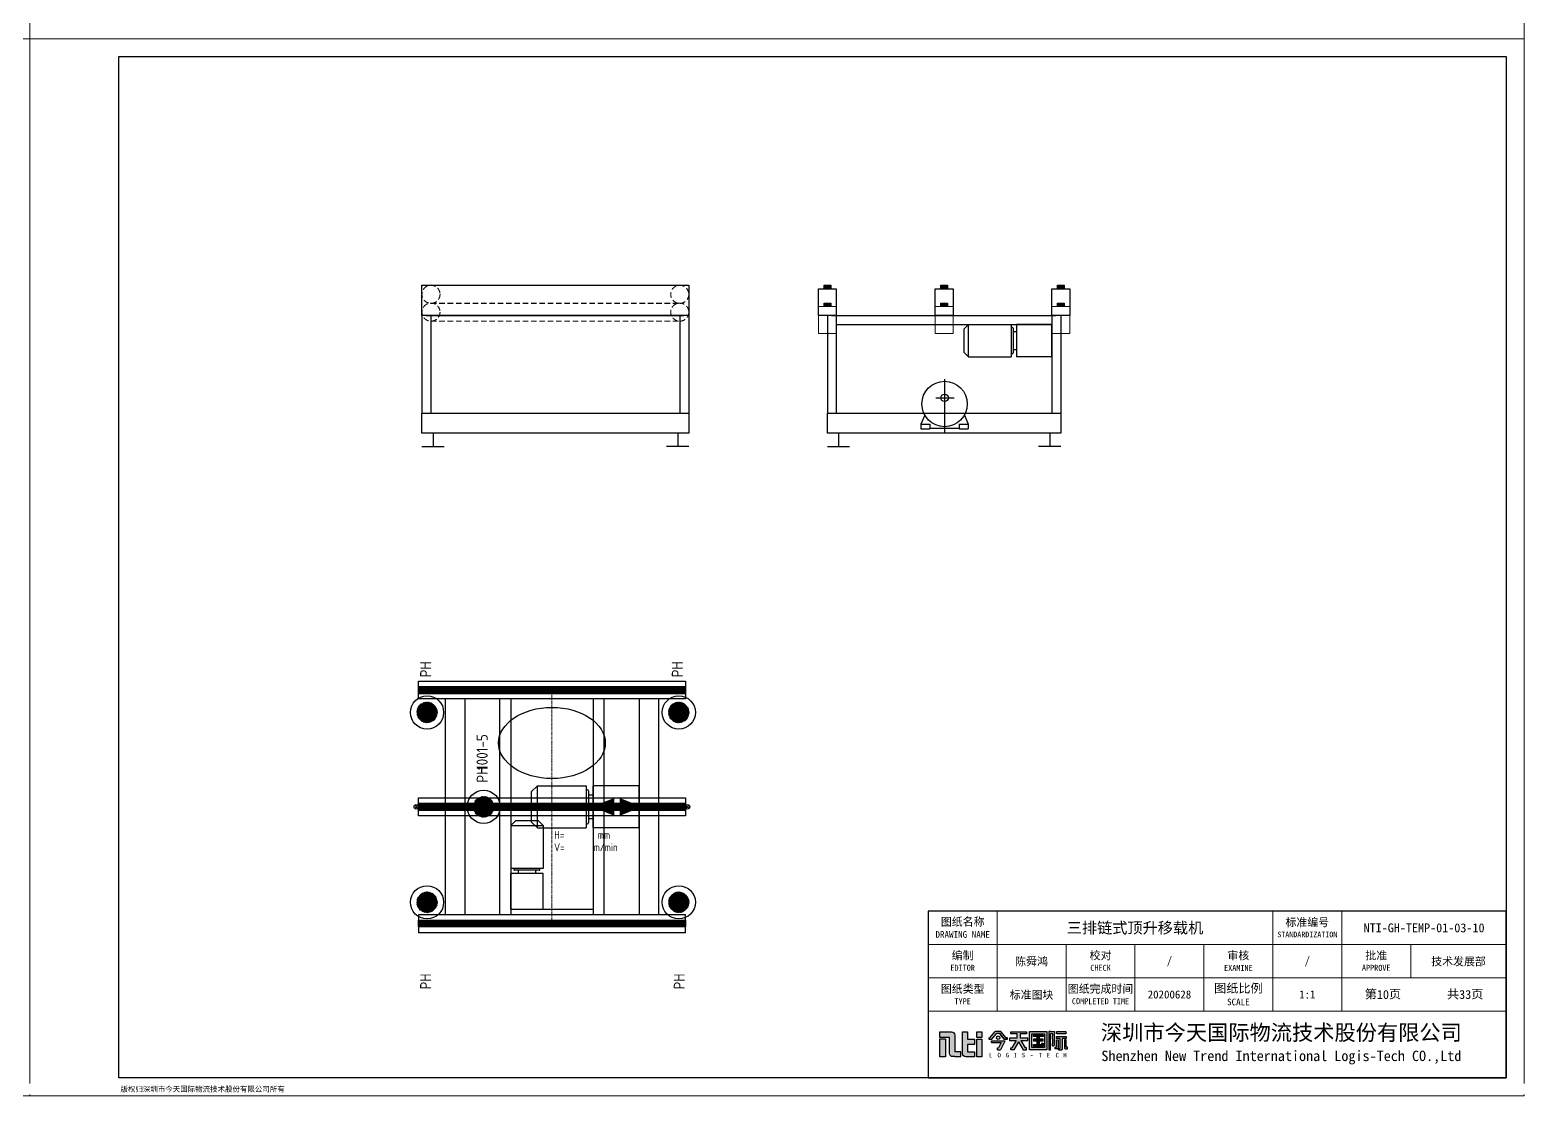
# Model space of a CAD drawing. Header units: millimetres. Extents: x 13310 to 204601, y -25828 to 2684.
# Drawn here: x 33241 to 39961, y -11569 to -6780 of the extents above; entities that cross this region are included whole.
import ezdxf
from ezdxf.enums import TextEntityAlignment as Align

# ---------------------------------------------------------------- set-up
doc = ezdxf.new("R2010")
doc.units = ezdxf.units.MM
for name, pattern in [('CENTER', [2, 1.25, -0.25, 0.25, -0.25]), ('CENTERX2', [20.32, 12.7, -2.54, 2.54, -2.54]), ('DASHED', [0.75, 0.5, -0.25])]:
    doc.linetypes.add(name, pattern=pattern)
for name, color, linetype, lineweight in [('NTI-中心线层', 1, 'CENTER', 5), ('NTI-标注层', 3, 'Continuous', 9), ('NTI-细实线', 7, 'Continuous', 9)]:
    doc.layers.add(name, color=color, linetype=linetype, lineweight=lineweight)
for name, color, linetype in [('NTI-功率', 6, 'Continuous'), ('NTI-电气控制', 1, 'Continuous'), ('NTI-粗实线', 7, 'Continuous'), ('NTI-编号层', 6, 'Continuous')]:
    doc.layers.add(name, color=color, linetype=linetype)
doc.layers.add('NTI-输送设备', color=7, linetype='Continuous', plot=False)
doc.styles.add('NTI标准图块应用文字样式', font='gbenor.shx', dxfattribs={"height": 3.5})
doc.styles.add('标题栏', font='')
doc.styles.get('标题栏').set_extended_font_data('SimSun')

# ---------------------------------------------------------------- blocks, each defined once
blk = doc.blocks.new('*U33')
at = {"layer": 'NTI-输送设备', "linetype": 'DASHED', "lineweight": 9, "ltscale": 50}
for p, q in [((40.6, 644.8), (1159.4, 644.8)), ((40.6, 643.9), (1159.4, 643.9)), ((40.6, 563.9), (1159.4, 563.9))]:
    blk.add_line(p, q, dxfattribs=at)
at = {"layer": 'NTI-输送设备'}
for p, q in [((0, 589), (0, 150)), ((18, 589), (1178, 589)), ((40, 589), (40, 150)), ((1160, 589), (1160, 150)), ((1200, 589), (1200, 150)), ((0, 0), (100, 0)), ((50, 60), (50, 0)), ((1200, 0), (1100, 0)), ((1150, 60), (1150, 0))]:
    blk.add_line(p, q, dxfattribs=at)
for points in [[(0, 725), (1200, 725), (1200, 589), (0, 589)], [(0, 150), (1200, 150), (1200, 60), (0, 60)]]:
    blk.add_lwpolyline(points, close=True, dxfattribs=at)
at = {"layer": 'NTI-输送设备', "linetype": 'DASHED', "lineweight": 9, "ltscale": 50}
for centre in [(40.6, 684.4), (1159.4, 684.3), (40.6, 604.4), (1159.4, 604.3)]:
    blk.add_circle(centre, 40.6, dxfattribs=at)
blk = doc.blocks.new('*U29')
at = {"layer": 'NTI-输送设备'}
for p, q in [((25, 589), (25, 150)), ((43, 589), (1053, 589)), ((65, 589), (65, 150)), ((65, 549), (1035, 549)), ((1035, 589), (1035, 150)), ((1075, 589), (1075, 150)), ((25, 0), (125, 0)), ((75, 60), (75, 0)), ((1075, 0), (975, 0)), ((1025, 60), (1025, 0))]:
    blk.add_line(p, q, dxfattribs=at)
at = {"layer": 'NTI-输送设备', "color": 2}
for p, q in [((659.5, 549), (638.5, 528)), ((659.5, 404), (659.5, 549)), ((851.8, 549), (851.8, 404)), ((875, 549), (875, 404)), ((1035, 549), (875, 549)), ((1035, 404), (1035, 549)), ((638.5, 528), (638.5, 425)), ((856.8, 535), (851.8, 535)), ((859.8, 532), (859.8, 421)), ((874.8, 516.5), (862.8, 516.5)), ((638.5, 425), (659.5, 404)), ((659.5, 404), (851.8, 404)), ((851.8, 418), (856.8, 418)), ((862.8, 436.5), (874.8, 436.5)), ((1035, 404), (875, 404)), ((552, 303.5), (552, 65.2)), ((512.2, 219.2), (595.1, 219.2)), ((463, 141.4), (445.4, 101)), ((641.1, 141.6), (658.8, 100.4)), ((445.2, 100.4), (486, 100.4)), ((445.2, 100.4), (445.2, 80)), ((445.2, 80), (486, 80)), ((486, 100.4), (486, 80)), ((486, 82.1), (618, 82.1)), ((618, 100.4), (658.8, 100.4)), ((618, 100.4), (618, 80)), ((618, 80), (658.8, 80)), ((658.8, 100.4), (658.8, 80))]:
    blk.add_line(p, q, dxfattribs=at)
at = {"layer": 'NTI-输送设备'}
for points in [[(-15, 709), (65, 709), (65, 589), (-15, 589)], [(10, 725), (40, 725), (40, 709), (10, 709)], [(510, 709), (590, 709), (590, 589), (510, 589)], [(535, 725), (565, 725), (565, 709), (535, 709)], [(1035, 709), (1115, 709), (1115, 589), (1035, 589)], [(1060, 725), (1090, 725), (1090, 709), (1060, 709)], [(25, 150), (1075, 150), (1075, 60), (25, 60)]]:
    blk.add_lwpolyline(points, close=True, dxfattribs=at)
at = {"layer": 'NTI-输送设备', "const_width": 16}
for points in [[(10, 717), (40, 717)], [(535, 717), (565, 717)], [(1060, 717), (1090, 717)]]:
    blk.add_lwpolyline(points, dxfattribs=at)
at = {"layer": 'NTI-输送设备', "color": 6, "lineweight": 13, "ltscale": 20}
for points in [[(-15, 629), (65, 629), (65, 509), (-15, 509)], [(510, 629), (590, 629), (590, 509), (510, 509)], [(1035, 629), (1115, 629), (1115, 509), (1035, 509)]]:
    blk.add_lwpolyline(points, close=True, dxfattribs=at)
at = {"layer": 'NTI-输送设备', "color": 6, "const_width": 16}
for points in [[(10, 637), (40, 637)], [(535, 637), (565, 637)], [(1060, 637), (1090, 637)]]:
    blk.add_lwpolyline(points, dxfattribs=at)
at = {"layer": 'NTI-输送设备', "color": 6}
for points in [[(10, 645), (40, 645), (40, 629), (10, 629)], [(535, 645), (565, 645), (565, 629), (535, 629)], [(1060, 645), (1090, 645), (1090, 629), (1060, 629)]]:
    blk.add_lwpolyline(points, close=True, dxfattribs=at)
at = {"layer": 'NTI-输送设备', "color": 2}
for centre, radius in [((552, 191.5), 102.1), ((552.1, 219.2), 16.8)]:
    blk.add_circle(centre, radius, dxfattribs=at)
for centre, start, end in [((856.8, 532), 0, 90), ((862.8, 519.5), 180, 270), ((856.8, 421), 270, 0), ((862.8, 433.5), 90, 180)]:
    blk.add_arc(centre, 3, start, end, dxfattribs=at)
blk = doc.blocks.new('图块标准图框标题栏')
h = blk.add_hatch(color=1)
h.dxf.hatch_style = 1
h.paths.add_polyline_path([(-126.08, 8.76), (-127.42, 8.76), (-127.42, 4.73), (-126.08, 4.73)])
h.paths.add_polyline_path([(-124, 9.62, 0.414214), (-124.75, 10.37), (-125.22, 10.37), (-127.41, 10.37), (-127.41, 9.11), (-125.22, 9.11), (-125.22, 5.54, 0.414214), (-124.47, 4.79), (-124, 4.79), (-122.69, 4.79), (-122.69, 5.9), (-124, 5.9)])
h.paths.add_polyline_path([(-121.17, 8.75), (-121.17, 10.37), (-122.3, 10.37), (-122.3, 5.5, 0.414214), (-121.55, 4.75), (-121.17, 4.75), (-119.6, 4.75), (-119.6, 5.89), (-121.17, 5.89), (-121.17, 7.51), (-119.6, 7.51), (-119.6, 8.75)])
h.paths.add_polyline_path([(-117.97, 8.75), (-119.09, 8.75), (-119.09, 4.75), (-117.97, 4.75)])
h.paths.add_polyline_path([(-117.97, 10.37), (-119.09, 10.37), (-119.09, 9.13), (-117.97, 9.13)])
h = blk.add_hatch(color=256)
h.dxf.hatch_style = 1
h.paths.add_polyline_path([(-113.64, 10.45), (-114.96, 10.45), (-116.14, 9.05), (-116.4, 9.05), (-116.4, 8.75), (-115.7, 8.75), (-114.6, 10.05), (-114, 10.05), (-112.9, 8.75), (-112.2, 8.75), (-112.2, 9.05), (-112.45, 9.05)])
h.paths.add_polyline_path([(-113.88, 9.05, 1), (-114.66, 9.05, 1)])
h.paths.add_polyline_path([(-112.8, 8.25), (-112.8, 8.35), (-115.8, 8.35), (-115.8, 7.95), (-113.6, 7.95), (-114.2, 6.75), (-114.4, 6.75), (-114.4, 6.35), (-113.75, 6.35)])
h.paths.add_polyline_path([(-107.63, 8.95), (-109.33, 8.95), (-109.33, 9.95), (-107.93, 9.95), (-107.93, 10.35), (-111.43, 10.35), (-111.43, 9.95), (-110.03, 9.95), (-110.03, 8.95), (-111.73, 8.95), (-111.73, 8.45), (-110.19, 8.45), (-111.19, 6.75), (-111.43, 6.75), (-111.43, 6.35), (-110.73, 6.35), (-109.68, 8.14), (-108.63, 6.35), (-107.93, 6.35), (-107.93, 6.75), (-108.16, 6.75), (-109.16, 8.45), (-107.63, 8.45)])
h.paths.add_polyline_path([(-103.33, 10.45), (-107.23, 10.45), (-107.23, 6.35), (-103.33, 6.35)])
h.paths.add_polyline_path([(-106.73, 9.95), (-103.83, 9.95), (-103.83, 6.85), (-106.73, 6.85)], flags=16)
h.paths.add_polyline_path([(-106.33, 8.75), (-105.53, 8.75), (-105.53, 9.35), (-106.33, 9.35), (-106.33, 9.65), (-104.13, 9.65), (-104.13, 9.35), (-105.03, 9.35), (-105.03, 8.75), (-104.13, 8.75), (-104.13, 8.35), (-105.03, 8.35), (-105.03, 7.55), (-104.43, 7.55), (-104.43, 7.85), (-104.13, 7.85), (-104.13, 7.55), (-104.13, 7.15), (-106.33, 7.15), (-106.33, 7.55), (-105.53, 7.55), (-105.53, 8.35), (-106.33, 8.35)], flags=0)
h.paths.add_polyline_path([(-101.57, 8.95), (-101.67, 9.05), (-101.67, 9.15), (-101.57, 9.25), (-101.57, 9.95), (-101.57, 10.45), (-102.47, 10.45), (-102.87, 10.45), (-102.87, 6.35), (-102.47, 6.35), (-102.47, 9.95), (-101.97, 9.95), (-101.97, 9.45), (-102.07, 9.45), (-102.07, 8.75), (-101.97, 8.65), (-101.97, 7.85), (-102.07, 7.75), (-102.07, 7.25), (-101.97, 7.25), (-101.82, 7.25, 0.414214), (-101.57, 7.5)])
h.paths.add_polyline_path([(-98.97, 9.35), (-101.17, 9.35), (-101.17, 8.85), (-100.37, 8.85), (-100.37, 6.65), (-100.67, 6.65), (-100.67, 6.35), (-100.37, 6.35), (-100.07, 6.35), (-100.02, 6.35, 0.414214), (-99.77, 6.6), (-99.77, 8.85), (-98.97, 8.85)])
h.paths.add_polyline_path([(-99.07, 10.45), (-101.07, 10.45), (-101.07, 9.95), (-99.07, 9.95)])
h.paths.add_polyline_path([(-100.77, 8.55), (-101.17, 8.55), (-101.17, 6.95), (-101.47, 6.95), (-101.47, 6.55), (-101.17, 6.55), (-101.02, 6.55, 0.414214), (-100.77, 6.8)])
h.paths.add_polyline_path([(-98.97, 8.55), (-99.37, 8.55), (-99.37, 6.8, 0.414214), (-99.12, 6.55), (-98.97, 6.55), (-98.67, 6.55), (-98.67, 6.95), (-98.97, 6.95)])
h = blk.add_hatch(color=256)
h.dxf.hatch_style = 1
h.paths.add_polyline_path([(-105.03, 8.75), (-105.03, 9.35), (-104.13, 9.35), (-104.13, 9.65), (-106.33, 9.65), (-106.33, 9.35), (-105.53, 9.35), (-105.53, 8.75), (-106.33, 8.75), (-106.33, 8.35), (-105.53, 8.35), (-105.53, 7.55), (-106.33, 7.55), (-106.33, 7.15), (-104.13, 7.15), (-104.13, 7.55), (-104.13, 7.85), (-104.43, 7.85), (-104.43, 7.55), (-105.03, 7.55), (-105.03, 8.35), (-104.13, 8.35), (-104.13, 8.75)])
for p, q in [((-116.14, 9.05), (-114.96, 10.45)), ((-113.64, 10.45), (-114.96, 10.45)), ((-112.45, 9.05), (-113.64, 10.45)), ((-116.4, 9.05), (-116.4, 8.75)), ((-116.4, 9.05), (-116.14, 9.05)), ((-116.4, 8.75), (-115.7, 8.75)), ((-115.8, 7.95), (-113.6, 7.95)), ((-115.7, 8.75), (-114.6, 10.05)), ((-114.6, 10.05), (-114, 10.05)), ((-114.6, 10.05), (-114, 10.05)), ((-114.4, 6.35), (-114.4, 6.75)), ((-114.4, 6.75), (-114.2, 6.75)), ((-113.6, 7.95), (-114.2, 6.75)), ((-114, 10.05), (-112.9, 8.75)), ((-112.9, 8.75), (-114, 10.05)), ((-112.8, 8.25), (-113.75, 6.35)), ((-112.9, 8.75), (-112.2, 8.75)), ((-112.2, 8.75), (-112.9, 8.75)), ((-112.2, 9.05), (-112.45, 9.05)), ((-112.2, 8.75), (-112.2, 9.05)), ((-111.43, 6.75), (-111.19, 6.75)), ((-111.43, 6.35), (-111.43, 6.75)), ((-110.19, 8.45), (-111.19, 6.75)), ((-109.68, 8.14), (-110.73, 6.35)), ((-109.68, 8.14), (-108.63, 6.35)), ((-109.16, 8.45), (-108.16, 6.75)), ((-107.93, 6.75), (-108.16, 6.75)), ((-107.93, 6.35), (-107.93, 6.75)), ((-102.07, 7.25), (-101.97, 7.25)), ((-101.57, 9.25), (-101.67, 9.15)), ((-101.67, 9.15), (-101.67, 9.05)), ((-101.57, 8.95), (-101.67, 9.05)), ((-110.73, 6.35), (-111.43, 6.35)), ((-108.63, 6.35), (-107.93, 6.35))]:
    blk.add_line(p, q)
at = {"color": 7, "linetype": 'Continuous'}
for p, q in [((-115.8, 7.95), (-115.8, 8.35)), ((-115.8, 8.35), (-112.8, 8.35)), ((-112.8, 8.35), (-112.8, 8.25)), ((-99.77, 6.6), (-99.77, 8.65))]:
    blk.add_line(p, q, dxfattribs=at)
at = {"color": 1}
for points in [[(-125.22, 9.11), (-127.41, 9.11), (-127.41, 10.37), (-125.22, 10.37)], [(-121.17, 8.75), (-119.6, 8.75), (-119.6, 7.51), (-121.17, 7.51)], [(-121.17, 7.51), (-121.17, 5.89)], [(-124, 4.79), (-122.69, 4.79), (-122.69, 5.9), (-124, 5.9)], [(-121.17, 5.89), (-119.6, 5.89), (-119.6, 4.75), (-121.17, 4.75)]]:
    blk.add_lwpolyline(points, dxfattribs=at)
for points in [[(-125.22, 10.37), (-124.75, 10.37, -0.414214), (-124, 9.62), (-124, 5.9)], [(-121.17, 4.75), (-121.55, 4.75, -0.414214), (-122.3, 5.5), (-122.3, 10.37), (-121.17, 10.37), (-121.17, 8.75)], [(-124, 4.79), (-124.47, 4.79, -0.414214), (-125.22, 5.54), (-125.22, 9.11)]]:
    blk.add_lwpolyline(points, format="xyb", dxfattribs=at)
for points in [[(-119.09, 10.37), (-117.97, 10.37), (-117.97, 9.13), (-119.09, 9.13)], [(-127.42, 8.76), (-126.08, 8.76), (-126.08, 4.73), (-127.42, 4.73)], [(-119.09, 8.75), (-117.97, 8.75), (-117.97, 4.75), (-119.09, 4.75)]]:
    blk.add_lwpolyline(points, close=True, dxfattribs=at)
for points in [[(-110.03, 9.95), (-111.43, 9.95), (-111.43, 10.35), (-107.93, 10.35), (-107.93, 9.95), (-109.33, 9.95)], [(-102.47, 10.45), (-102.87, 10.45), (-102.87, 6.35), (-102.47, 6.35), (-102.47, 9.95)], [(-102.47, 10.45), (-101.57, 10.45), (-101.57, 9.95)], [(-110.03, 8.95), (-111.73, 8.95), (-111.73, 8.45), (-110.19, 8.45)], [(-110.03, 8.95), (-110.03, 9.95)], [(-109.33, 9.95), (-109.33, 8.95)], [(-109.16, 8.45), (-107.63, 8.45), (-107.63, 8.95), (-109.33, 8.95)], [(-105.53, 9.35), (-106.33, 9.35), (-106.33, 9.65), (-104.13, 9.65), (-104.13, 9.35), (-105.03, 9.35)], [(-105.53, 8.75), (-106.33, 8.75), (-106.33, 8.35), (-105.53, 8.35)], [(-104.13, 7.55), (-104.13, 7.15), (-106.33, 7.15), (-106.33, 7.55), (-105.53, 7.55)], [(-105.53, 8.75), (-105.53, 9.35)], [(-105.53, 7.55), (-105.53, 8.35)], [(-105.03, 9.35), (-105.03, 8.75)], [(-105.03, 8.35), (-104.13, 8.35), (-104.13, 8.75), (-105.03, 8.75)], [(-105.03, 8.35), (-105.03, 7.55)], [(-105.03, 7.55), (-104.43, 7.55)], [(-104.43, 7.55), (-104.43, 7.85), (-104.13, 7.85), (-104.13, 7.55)], [(-101.97, 9.95), (-102.47, 9.95)], [(-101.57, 9.25), (-101.57, 9.95)], [(-101.17, 6.55), (-101.47, 6.55), (-101.47, 6.95), (-101.17, 6.95)], [(-100.37, 8.85), (-101.17, 8.85), (-101.17, 9.35), (-98.97, 9.35), (-98.97, 8.85), (-99.77, 8.85)], [(-100.37, 8.85), (-100.37, 6.65)], [(-98.97, 6.55), (-98.67, 6.55), (-98.67, 6.95), (-98.97, 6.95)], [(-100.37, 6.35), (-100.67, 6.35), (-100.67, 6.65), (-100.37, 6.65)]]:
    blk.add_lwpolyline(points)
for points in [[(-107.23, 10.45), (-103.33, 10.45), (-103.33, 6.35), (-107.23, 6.35)], [(-101.07, 10.45), (-99.07, 10.45), (-99.07, 9.95), (-101.07, 9.95)], [(-106.73, 9.95), (-103.83, 9.95), (-103.83, 6.85), (-106.73, 6.85)]]:
    blk.add_lwpolyline(points, close=True)
at = {"color": 7, "linetype": 'Continuous'}
for points in [[(-104.13, 9.55), (-104.13, 9.65), (-106.33, 9.65)], [(-102.07, 7.25), (-102.07, 7.75), (-101.97, 7.85), (-101.97, 8.65), (-102.07, 8.75), (-102.07, 9.45), (-101.97, 9.45), (-101.97, 9.95)], [(-114.4, 6.35), (-113.75, 6.35)], [(-100.67, 6.35), (-100.67, 6.55)], [(-100.67, 6.35), (-100.07, 6.35)], [(-100.02, 6.35), (-100.07, 6.35)]]:
    blk.add_lwpolyline(points, dxfattribs=at)
for points in [[(-101.97, 7.25), (-101.82, 7.25, 0.414214), (-101.57, 7.5), (-101.57, 8.95)], [(-101.17, 6.95), (-101.17, 8.55), (-100.77, 8.55), (-100.77, 6.8, -0.414214), (-101.02, 6.55), (-101.17, 6.55)], [(-100.37, 6.35), (-100.02, 6.35, 0.414214), (-99.77, 6.6), (-99.77, 8.85)], [(-98.97, 6.95), (-98.97, 8.55), (-99.37, 8.55), (-99.37, 6.8, 0.414214), (-99.12, 6.55), (-98.97, 6.55)]]:
    blk.add_lwpolyline(points, format="xyb")
blk.add_circle((-114.27, 9.05), 0.388, dxfattribs=at)
at = {"layer": 'NTI-粗实线'}
blk.add_lwpolyline([(-130, 0), (0, 0), (0, 37.5), (-130, 37.5)], close=True, dxfattribs=at)
at = {"layer": 'NTI-细实线'}
for p, q in [((-114.5, 37.5), (-114.5, 15)), ((-52.5, 22.5), (-52.5, 37.5)), ((-37, 22.5), (-37, 37.5)), ((0, 30), (-130, 30)), ((-99, 30), (-99, 15)), ((-83.5, 30), (-83.5, 15)), ((-68, 30), (-68, 15)), ((-21.5, 30), (-21.5, 22.5)), ((0, 22.5), (-130, 22.5)), ((-52.5, 22.5), (-52.5, 15)), ((-37, 22.5), (-37, 15)), ((0, 15), (-130, 15))]:
    blk.add_line(p, q, dxfattribs=at)
at = {"style": '标题栏'}
blk.add_attdef('图纸名称', text='', height=2.5, dxfattribs=at).set_placement((-83.5, 33.75), align=Align.MIDDLE_CENTER)
for tag, height, p in [('标准编号', 2, (-18.5, 33.75)), ('编制人员', 1.8, (-106.75, 26.25)), ('校对人员', 1.8, (-75.75, 26.25)), ('审核人员', 1.8, (-44.75, 26.25)), ('批准', 1.8, (-10.75, 26.25)), ('图纸类型', 1.8, (-106.75, 18.75)), ('图纸完成时间', 1.8, (-75.75, 18.75)), ('图纸比例', 1.8, (-44.75, 18.75)), ('N', 2, (-27.75, 18.75)), ('N', 2, (-9.25, 18.75))]:
    blk.add_attdef(tag, text='', height=height, dxfattribs=at).set_placement(p, align=Align.MIDDLE)
at = {"layer": 'NTI-细实线', "color": 7, "style": '标题栏'}
for s, p in [('L', (-116.36, 4.64)), ('O', (-114.42, 4.64)), ('G', (-112.54, 4.64)), ('I', (-110.82, 4.64)), ('S', (-108.97, 4.64)), ('-', (-107.13, 4.64)), ('T', (-105.13, 4.64)), ('E', (-103.36, 4.64)), ('C', (-101.38, 4.64)), ('H', (-99.62, 4.64))]:
    blk.add_text(s, height=1, dxfattribs=at).set_placement(p)
at = {"layer": 'NTI-细实线', "attachment_point": 5, "style": '标题栏'}
for s, insert, char_height, width in [('图纸名称\\P{\\H0.83333x;DRAWING NAME}', (-122.25, 33.75), 1.8, 15.1979), ('标准编号\\P{\\H0.7x;STANDARDIZATION}', (-44.75, 33.75), 1.8, 15.1979), ('编制\\P{\\H0.75x;EDITOR}', (-122.25, 26.25), 1.8, 14.4665), ('校对\\P{\\H0.75x;CHECK}', (-91.25, 26.25), 1.8, 14.4665), ('审核\\P{\\H0.75x;EXAMINE}', (-60.25, 26.25), 1.8, 14.4665), ('批准\\P{\\H0.75x;APPROVE}', (-29.25, 26.25), 1.8, 14.4665), ('图纸类型\\P{\\H0.75x;TYPE}', (-122.25, 18.75), 1.8, 14.4665), ('图纸完成时间\\P{\\H0.75x;COMPLETED TIME}', (-91.25, 18.75), 1.8, 17.2878), ('图纸比例\\P{\\H0.75x;SCALE}', (-60.25, 18.75), 2, 14.4665), ('第  页', (-27.75, 18.75), 2, 24.25), ('共  页', (-9.25, 18.75), 2, 24.25), ('深圳市今天国际物流技术股份有限公司\\P{\\H0.66667x;Shenzhen New Trend International Logis-Tech CO.,Ltd}', (-50.58, 7.5), 3.5, 116.0664)]:
    blk.add_mtext(s, dxfattribs=dict(at, insert=insert, char_height=char_height, width=width))
blk = doc.blocks.new('链顶升电机')
at = {"layer": 'NTI-输送设备', "color": 2}
for p, q in [((-457.5, 94.2), (-484.8, 67)), ((-457.5, -94.2), (-457.5, 94.2)), ((-457.5, 94.2), (-238.2, 94.2)), ((-238.2, 94.2), (-238.2, -94.2)), ((-231.7, 76), (-238.2, 76)), ((-227.8, 72.2), (-227.8, -72.2)), ((-208, 94.2), (-208, -94.2)), ((0, 94.2), (-208, 94.2)), ((0, -94.2), (0, 94.2)), ((-484.8, 67), (-484.8, -67)), ((-208.3, 52), (-223.9, 52)), ((-484.8, -67), (-457.5, -94.2)), ((-223.9, -52), (-208.3, -52)), ((-457.5, -94.2), (-238.2, -94.2)), ((-238.2, -76), (-231.7, -76)), ((0, -94.2), (-208, -94.2))]:
    blk.add_line(p, q, dxfattribs=at)
for centre, start, end in [((-231.7, 72.2), 0, 90), ((-223.9, 55.9), 180, 270), ((-223.9, -55.9), 90, 180), ((-231.7, -72.2), 270, 0)]:
    blk.add_arc(centre, 3.9, start, end, dxfattribs=at)
blk = doc.blocks.new('链移栽电机')
at = {"layer": 'NTI-输送设备', "color": 2}
for p, q in [((-51.5, 396.5), (-72.5, 375.5)), ((-72.5, 375.5), (-72.5, 183.2)), ((-72.5, 375.5), (72.5, 375.5)), ((51.5, 396.5), (-51.5, 396.5)), ((72.5, 375.5), (51.5, 396.5)), ((72.5, 375.5), (72.5, 183.2)), ((72.5, 183.2), (-72.5, 183.2)), ((-72.5, 0), (-72.5, 160)), ((72.5, 160), (-72.5, 160)), ((-58.5, 183.2), (-58.5, 178.2)), ((55.5, 175.2), (-55.5, 175.2)), ((-40, 172.2), (-40, 160.2)), ((40, 160.2), (40, 172.2)), ((58.5, 178.2), (58.5, 183.2)), ((72.5, 0), (72.5, 160)), ((-72.5, 0), (72.5, 0))]:
    blk.add_line(p, q, dxfattribs=at)
for centre, start, end in [((-55.5, 178.2), 180, 270), ((-43, 172.2), 0, 90), ((43, 172.2), 90, 180), ((55.5, 178.2), 270, 0)]:
    blk.add_arc(centre, 3, start, end, dxfattribs=at)
blk = doc.blocks.new('开关3')
at = {"layer": 'NTI-电气控制'}
h = blk.add_hatch(dxfattribs=at)
h.set_pattern_fill('ANSI37', color=1, scale=2.4, angle=-90, style=0)
h.set_pattern_definition([(315, (-108851.0843, 64486.6747), (2.69407684, 2.69407684), []), (45, (-108851.0843, 64486.6747), (-2.69407684, 2.69407684), [])])
h.paths.add_polyline_path([(0, 46.6, 1), (0, -46.6, 1)])
at = {"layer": 'NTI-电气控制', "color": 5}
blk.add_circle((0, 0), 74.7, dxfattribs=at)
blk = doc.blocks.new('NTI-物流方向示意')
at = {"layer": 'NTI-标注层'}
blk.add_lwpolyline([(0, 0, 0, 80, 0), (-100, 0, 50, 50, 0)], format="xyseb", dxfattribs=at)
blk = doc.blocks.new('*U424')
at = {"layer": 'NTI-中心线层', "linetype": 'CENTERX2', "lineweight": 0}
for p, q in [((0, -510), (0, 510)), ((-600, 0), (600, 0))]:
    blk.add_line(p, q, dxfattribs=at)
at = {"layer": 'NTI-编号层', "ltscale": 10}
blk.add_ellipse((0, 287.2), major_axis=(240, 0), ratio=0.666667, dxfattribs=at)
at = {"layer": 'NTI-输送设备'}
for p, q in [((-480, 485), (-480, -485)), ((-392, 485), (-392, -485)), ((392, 485), (392, -485)), ((480, 485), (480, -485)), ((-185, -460), (185, -460)), ((-185, -460), (-185, -485)), ((185, -460), (185, -485))]:
    blk.add_line(p, q, dxfattribs=at)
at = {"layer": 'NTI-输送设备', "color": 5}
for p, q in [((-617.1, 7.1), (-602.9, -7.1)), ((-617.1, -7.1), (-602.9, 7.1)), ((602.9, 7.1), (617.1, -7.1)), ((602.9, -7.1), (617.1, 7.1))]:
    blk.add_line(p, q, dxfattribs=at)
at = {"layer": 'NTI-输送设备', "const_width": 30}
for points in [[(600, 525), (-600, 525)], [(600, 0), (-600, 0)], [(600, -525), (-600, -525)]]:
    blk.add_lwpolyline(points, dxfattribs=at)
at = {"layer": 'NTI-输送设备'}
for points in [[(-600, 565), (600, 565), (600, 485), (-600, 485)], [(-600, 510), (600, 510), (600, 540), (-600, 540)], [(-600, 40), (600, 40), (600, -40), (-600, -40)], [(-600, -15), (600, -15), (600, 15), (-600, 15)], [(-600, -565), (600, -565), (600, -485), (-600, -485)], [(-600, -510), (600, -510), (600, -540), (-600, -540)]]:
    blk.add_lwpolyline(points, close=True, dxfattribs=at)
for points in [[(-235, -485), (-235, 485)], [(-185, 485), (-185, -485)], [(185, 485), (185, -485)], [(235, -485), (235, 485)]]:
    blk.add_lwpolyline(points, dxfattribs=at)
at = {"layer": 'NTI-输送设备', "color": 5}
for centre in [(-610, 0), (610, 0)]:
    blk.add_circle(centre, 10, dxfattribs=at)
for name, p in [('链顶升电机', (392, 0)), ('NTI-物流方向示意', (405, 0)), ('链移栽电机', (-112.5, -460))]:
    blk.add_blockref(name, p)
at = {"xscale": -1}
blk.add_blockref('NTI-物流方向示意', (180, 0), dxfattribs=at)
at = {"layer": 'NTI-电气控制'}
for p in [(-561.6, 424.5), (570.4, 424.5), (-307.1, 0), (-561.6, -429.2), (570.4, -429.2)]:
    blk.add_blockref('开关3', p, dxfattribs=at)
at = {"layer": 'NTI-功率', "style": 'NTI标准图块应用文字样式'}
blk.add_attdef('005电机功率(KW)', text='', height=35, dxfattribs=at).set_placement((243.5, -296.1), align=Align.MIDDLE_RIGHT)
at = {"layer": 'NTI-标注层', "char_height": 35, "attachment_point": 7, "style": 'NTI标准图块应用文字样式'}
for s, insert in [('H=', (9.9, -144)), ('mm', (205.9, -144)), ('V=', (9.9, -199.4)), ('m/min', (187.4, -199.4))]:
    blk.add_mtext_dynamic_manual_height_columns(s, width=11.869, gutter_width=17.5, heights=[0], dxfattribs=dict(at, insert=insert))
at = {"layer": 'NTI-标注层', "style": 'NTI标准图块应用文字样式'}
for tag, p in [('003输送高度(mm)', (46.8, -152.8)), ('004输送速度(m/min)', (46.8, -208.2))]:
    blk.add_attdef(tag, text='', height=35, dxfattribs=at).set_placement(p, align=Align.BOTTOM_LEFT)
for tag, flags, p in [('005额定载荷(kg)', 1, (314.9, -352.5)), ('011备注', 1, (314.9, -407.9)), ('012设计单位', 3, (314.9, -462.7))]:
    blk.add_attdef(tag, text='', height=35, dxfattribs=dict(at, flags=flags)).set_placement(p, align=Align.MIDDLE_RIGHT)
at = {"layer": 'NTI-电气控制', "color": 1, "char_height": 50, "attachment_point": 7, "rotation": 90, "style": 'NTI标准图块应用文字样式'}
for insert in [(-542.8, 582.3), (589.1, 582.3), (-288.3, 108.8), (-542.8, -821.2), (597.9, -821.2)]:
    blk.add_mtext_dynamic_manual_height_columns('PH     ', width=378.693, gutter_width=17.5, heights=[0], dxfattribs=dict(at, insert=insert))
at = {"layer": 'NTI-电气控制', "style": 'NTI标准图块应用文字样式'}
for tag, p in [('2#光电编号', (-530.3, 638.5)), ('1#光电编号', (601.6, 638.5)), ('4#光电编号', (-530.3, -765)), ('3#光电编号', (610.4, -765))]:
    blk.add_attdef(tag, text='', height=50, rotation=90, dxfattribs=at).set_placement(p, align=Align.BOTTOM_LEFT)
blk.add_attdef('5#光电编号', (-289, 165.6), '', height=50, rotation=90, dxfattribs=at)
blk.add_attdef('007控制方式', text='', height=50, dxfattribs=at).set_placement((46.8, -276.4), align=Align.BOTTOM_LEFT)
at = {"layer": 'NTI-编号层', "style": 'NTI标准图块应用文字样式'}
blk.add_attdef('000设备编号', text='', height=125, dxfattribs=at).set_placement((0, 287.2), align=Align.MIDDLE)

msp = doc.modelspace()

# ---------------------------------------------------------------- linework, layer by layer
at = {"layer": 'NTI-粗实线'}
msp.add_lwpolyline([(33641.4, -11492.4), (33641.4, -6900.4), (39881.4, -6900.4), (39881.4, -11492.4)], close=True, dxfattribs=at)
at = {"layer": 'NTI-细实线'}
for points in [[(33241.4, -6820.4), (33241.4, -2068.4), (39961.4, -2068.4), (39961.4, -6820.4)], [(26521.4, -11572.4), (26521.4, -6820.4), (33241.4, -6820.4), (33241.4, -11572.4)], [(33241.4, -11572.4), (33241.4, -6820.4), (39961.4, -6820.4), (39961.4, -11572.4)]]:
    msp.add_lwpolyline(points, close=True, dxfattribs=at)

# ---------------------------------------------------------------- block references
for name, p in [('*U33', (35004.7, -8653.7)), ('*U29', (36803.1, -8653.7))]:
    msp.add_blockref(name, p)
at = {"lineweight": -3}
msp.add_blockref('*U424', (35589.2, -10273.5), dxfattribs=at).add_auto_attribs({'5#光电编号': '1001-5'})
ref = msp.add_blockref('图块标准图框标题栏', (39881.4, -11492.4), dxfattribs=dict(xscale=20, yscale=20, zscale=20))
ref.add_attrib('图纸名称', '三排链式顶升移载机', dxfattribs={"height": 50, "style": '标题栏'}).set_placement((38211.4, -10817.4), align=Align.MIDDLE_CENTER)
ref.add_attrib('标准编号', 'NTI-GH-TEMP-01-03-10', dxfattribs={"height": 40, "style": '标题栏'}).set_placement((39511.4, -10817.4), align=Align.MIDDLE)
ref.add_attrib('图纸类型', '标准图块', dxfattribs={"height": 36, "style": '标题栏'}).set_placement((37746.4, -11117.4), align=Align.MIDDLE)
ref.add_attrib('图纸比例', '1:1', dxfattribs={"height": 36, "style": '标题栏'}).set_placement((38986.4, -11117.4), align=Align.MIDDLE)
ref.add_attrib('图纸完成时间', '20200628', dxfattribs={"height": 36, "style": '标题栏'}).set_placement((38366.4, -11117.4), align=Align.MIDDLE)
ref.add_attrib('编制人员', '陈舜鸿', dxfattribs={"height": 36, "style": '标题栏'}).set_placement((37746.4, -10967.4), align=Align.MIDDLE)
ref.add_attrib('校对人员', '/', dxfattribs={"height": 36, "style": '标题栏'}).set_placement((38366.4, -10967.4), align=Align.MIDDLE)
ref.add_attrib('审核人员', '/', dxfattribs={"height": 36, "style": '标题栏'}).set_placement((38986.4, -10967.4), align=Align.MIDDLE)
ref.add_attrib('批准', '技术发展部', dxfattribs={"height": 36, "style": '标题栏'}).set_placement((39666.4, -10967.4), align=Align.MIDDLE)
ref.add_attrib('N', '33', dxfattribs={"height": 40, "style": '标题栏'}).set_placement((39696.4, -11117.4), align=Align.MIDDLE)
ref.add_attrib('N', '10', dxfattribs={"height": 40, "style": '标题栏'}).set_placement((39326.4, -11117.4), align=Align.MIDDLE)

# ---------------------------------------------------------------- next in the draw order: texts
at = {"layer": 'NTI-细实线', "char_height": 24, "width": 2614.804, "attachment_point": 5, "style": '标题栏', "bg_fill": 2}
for insert in [(34018.3, -11543.9), (40738.3, -11543.9)]:
    msp.add_mtext('版权归深圳市今天国际物流技术股份有限公司所有', dxfattribs=dict(at, insert=insert))

doc.saveas('drawing.dxf')
